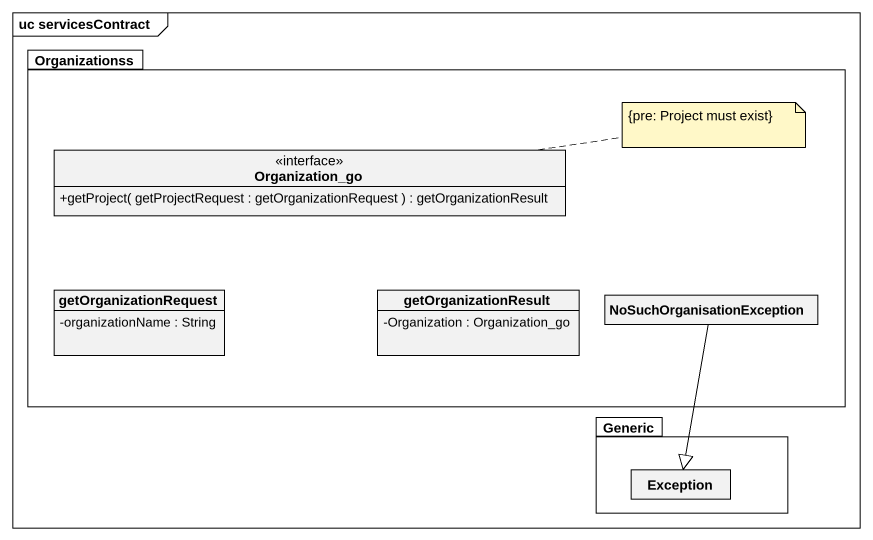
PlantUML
@startuml
mainframe uc servicesContract
hide circle
hide empty members
skinparam classAttributeIconSize 0
package Organizationss {
  interface Organization_go {
    +getProject( getProjectRequest : getOrganizationRequest ) : getOrganizationResult
  }
  class getOrganizationRequest {
    -organizationName : String
  }
  class getOrganizationResult {
    -Organization : Organization_go
  }
  class NoSuchOrganisationException
}
package Generic {
  class "Exception" as Exception_
}
NoSuchOrganisationException --|> Exception_
note right of Organization_go : {pre: Project must exist}
@enduml
